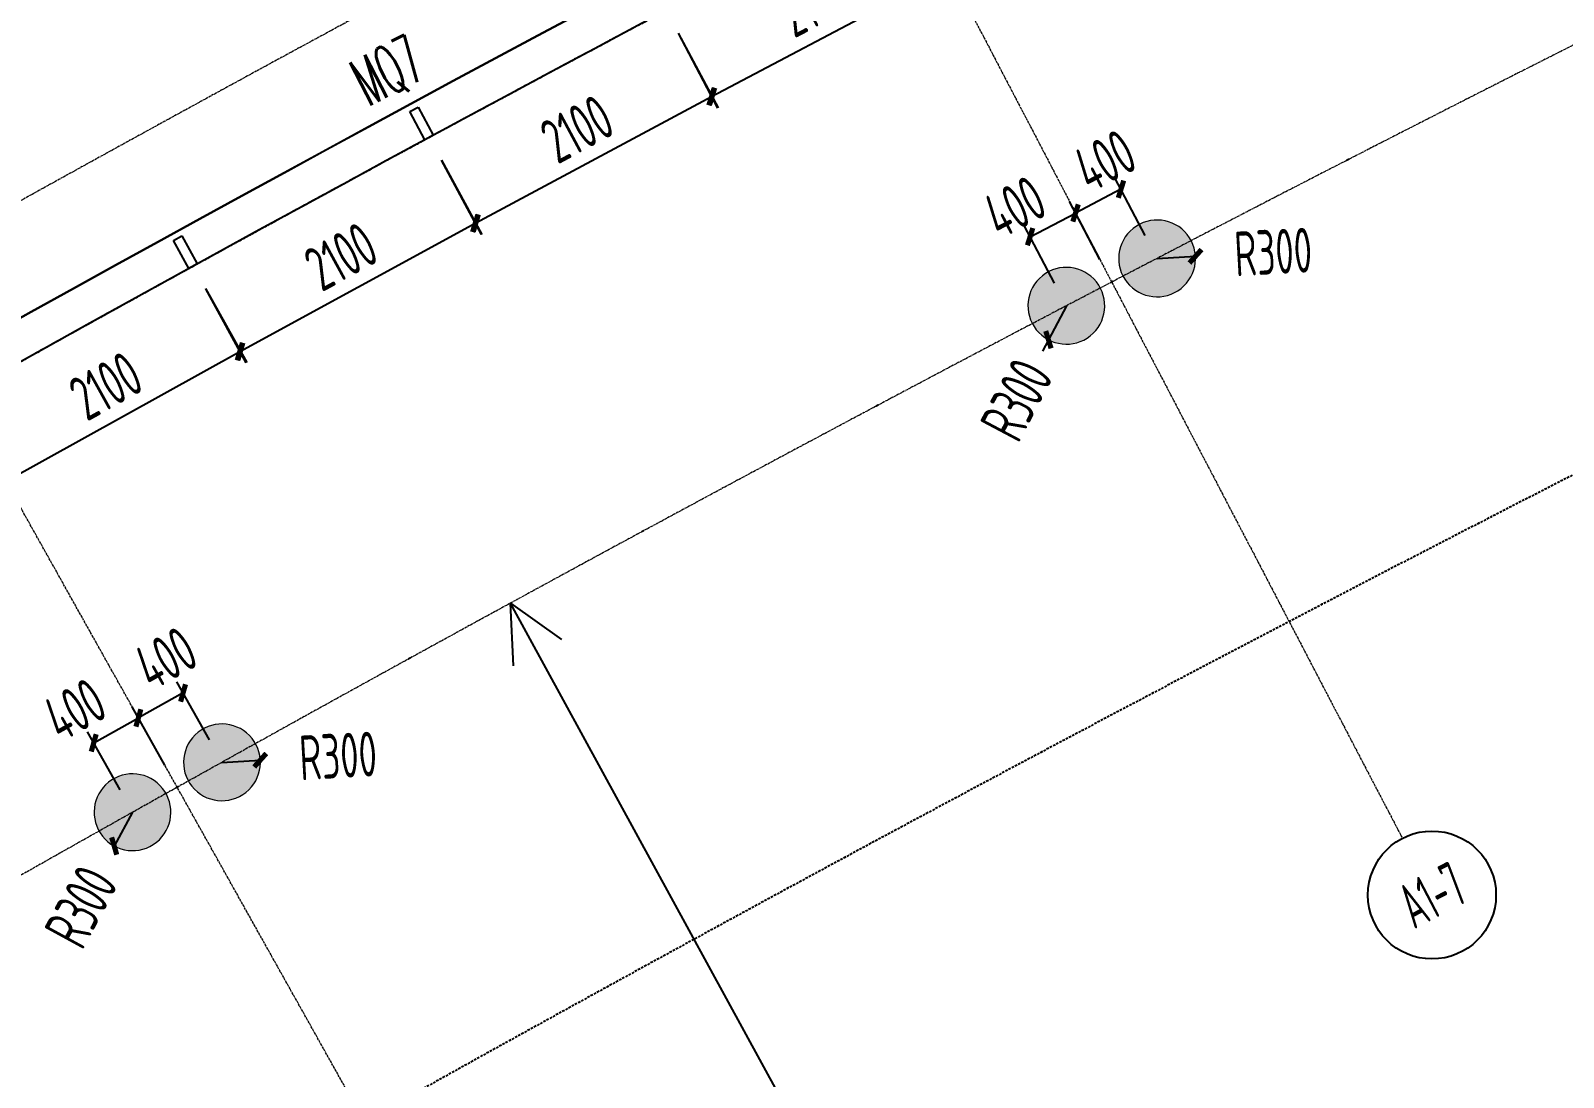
# Model space of a CAD drawing. Header units: millimetres. Extents: x 0 to 12095980, y -6694179 to 0.
# Drawn here: x 11636465 to 11648439, y -6444244 to -6436064 of the extents above; entities that cross this region are included whole.
import ezdxf
from ezdxf.enums import TextEntityAlignment as Align

# ---------------------------------------------------------------- set-up
doc = ezdxf.new("R2010")
doc.units = ezdxf.units.MM
doc.header["$LTSCALE"] = 10
doc.linetypes.add('A1-RG-AXIS$0$CENTER', pattern=[50.8, 31.75, -6.35, 6.35, -6.35])
doc.linetypes.add('A1-RI-F2$0$HIDDEN2', pattern=[0.1875, 0.125, -0.0625])
for name, color, linetype in [('A1-RD-2F$0$A-DIMS-1：100', 1, 'Continuous'), ('A1-RD-2F$0$A-GLAZ', 140, 'Continuous'), ('A1-RD-2F$0$A-louban', 5, 'Continuous'), ('A1-RG-AXIS$0$$0$A-SYMB', 4, 'Continuous'), ('A1-RG-AXIS$0$A-COLU-HATH', 8, 'Continuous'), ('A1-RG-AXIS$0$A-COLUMN', 7, 'Continuous'), ('A1-RG-AXIS$0$A-DETL-PEN0', 247, 'Continuous'), ('A1-RG-AXIS$0$A-SYMB-NAME', 13, 'Continuous'), ('A1-RI-F2$0$A-DIMS-1：100', 1, 'Continuous'), ('A1-RI-F2$0$A-FUZHUXIAN', 55, 'A1-RI-F2$0$HIDDEN2'), ('A1-RI-F2$0$A-TEXT1', 4, 'Continuous'), ('A1-RI-F2$0$N-SYMB-DOOR', 13, 'Continuous'), ('A1-RI-F2$0$N-SYMB-DOOR1', 13, 'Continuous'), ('A1-RI-F2$0$N-SYMB-DOOR2', 13, 'Continuous')]:
    doc.layers.add(name, color=color, linetype=linetype)
doc.layers.add('A1-RG-AXIS$0$A-GRID', color=1, linetype='A1-RG-AXIS$0$CENTER', lineweight=9)
doc.styles.add('A1-RD-2F$0$XD2008', font='xd-hzs.shx', dxfattribs={"width": 0.7, "bigfont": 'xd-hztxt.shx'})
doc.styles.add('A1-RG-AXIS$0$A1-RG-AXIS$0$XD2008', font='xd-hzs.shx', dxfattribs={"width": 0.7, "bigfont": 'xd-hztxt.shx'})
doc.styles.add('A1-RI-F2$0$ECADI', font='gbeitc.shx', dxfattribs={"width": 0.7, "bigfont": 'gbcbig.shx'})
doc.styles.add('A1-RI-F2$0$ECADI-SYM', font='simplex.shx', dxfattribs={"width": 0.7, "bigfont": 'hztxt.shx'})
doc.styles.add('A1-RI-F2$0$XD2008', font='xd-hzs.shx', dxfattribs={"width": 0.7, "bigfont": 'xd-hztxt.shx'})
doc.dimstyles.new('A1-RD-2F$0$XD100$0', dxfattribs={"dimscale": 100, "dimtxt": 3.5, "dimasz": 2, "dimexe": 1, "dimexo": 2, "dimgap": 1, "dimtad": 1, "dimdec": 0, "dimdsep": 46, "dimtxsty": 'A1-RD-2F$0$XD2008', "dimblk": 'A1-RD-2F$0$_ArchTick', "dimblk1": 'A1-RD-2F$0$_ArchTick', "dimblk2": 'A1-RD-2F$0$_ArchTick', "dimsah": 1, "dimcen": 2.5, "dimclrd": 1, "dimclre": 1, "dimclrt": 4, "dimaunit": 1, "dimadec": 0, "dimazin": 0, "dimtfac": 1, "dimtdec": 0, "dimtix": 1, "dimtmove": 2, "dimatfit": 3, "dimfxl": 1, "dimtolj": 1, "dimtzin": 0, "dimarcsym": 0})
doc.dimstyles.new('A1-RI-F2$0$XD100', dxfattribs={"dimscale": 100, "dimtxt": 3.5, "dimasz": 1, "dimexe": 1, "dimexo": 2, "dimgap": 1, "dimtad": 1, "dimdec": 0, "dimdsep": 46, "dimtxsty": 'A1-RI-F2$0$XD2008', "dimblk": 'A1-RI-F2$0$_ArchTick', "dimcen": 2.5, "dimclrd": 1, "dimclre": 1, "dimclrt": 4, "dimaunit": 1, "dimadec": 0, "dimazin": 0, "dimtfac": 1, "dimtdec": 0, "dimtix": 1, "dimtmove": 2, "dimatfit": 3, "dimfxl": 1, "dimtolj": 1, "dimtzin": 0, "dimarcsym": 0})
doc.dimstyles.new('A1-RI-F2$0$XD100$0', dxfattribs={"dimscale": 100, "dimtxt": 3.5, "dimasz": 2, "dimexe": 1, "dimexo": 2, "dimgap": 1, "dimtad": 1, "dimdec": 0, "dimdsep": 46, "dimtxsty": 'A1-RI-F2$0$XD2008', "dimblk1": 'A1-RI-F2$0$_ArchTick', "dimblk2": 'A1-RI-F2$0$_ArchTick', "dimsah": 1, "dimcen": 2.5, "dimclrd": 1, "dimclre": 1, "dimclrt": 4, "dimaunit": 1, "dimadec": 0, "dimazin": 0, "dimtfac": 1, "dimtdec": 0, "dimtix": 1, "dimtmove": 2, "dimatfit": 3, "dimfxl": 1, "dimtolj": 1, "dimtzin": 0, "dimarcsym": 0})

# ---------------------------------------------------------------- blocks, each defined once
blk = doc.blocks.new('A1-RI-F2$0$_ArchTick')
at = {"color": 0, "linetype": 'ByBlock', "const_width": 0.4}
blk.add_lwpolyline([(-0.5, -0.5), (0.5, 0.5)], dxfattribs=at)
blk = doc.blocks.new('*D78')
at = {"layer": 'A1-RI-F2$0$A-DIMS-1：100', "color": 1, "linetype": 'ByBlock', "lineweight": -2, "transparency": 16777216}
blk.add_line((11637960, -6441782), (11638259, -6441765), dxfattribs=at)
at = {"layer": 'A1-RI-F2$0$A-DIMS-1：100', "color": 1, "linetype": 'ByBlock', "lineweight": -2, "transparency": 16777216, "xscale": 100, "yscale": 100, "zscale": 100, "rotation": 3.206619954529847}
blk.add_blockref('A1-RI-F2$0$_ArchTick', (11638259, -6441765), dxfattribs=at)
at = {"layer": 'A1-RI-F2$0$A-DIMS-1：100', "color": 4, "linetype": 'ByBlock', "transparency": 16777216, "insert": (11638867, -6441731), "char_height": 350, "attachment_point": 5, "rotation": 3.2066, "style": 'A1-RI-F2$0$XD2008'}
blk.add_mtext('\\A1;R300', dxfattribs=at)
blk = doc.blocks.new('*D79')
at = {"layer": 'A1-RI-F2$0$A-DIMS-1：100', "color": 1, "linetype": 'ByBlock', "lineweight": -2, "transparency": 16777216}
blk.add_line((11637261, -6442172), (11637118, -6442436), dxfattribs=at)
at = {"layer": 'A1-RI-F2$0$A-DIMS-1：100', "color": 1, "linetype": 'ByBlock', "lineweight": -2, "transparency": 16777216, "xscale": 100, "yscale": 100, "zscale": 100, "rotation": 241.3877626195777}
blk.add_blockref('A1-RI-F2$0$_ArchTick', (11637118, -6442436), dxfattribs=at)
at = {"layer": 'A1-RI-F2$0$A-DIMS-1：100', "color": 4, "linetype": 'ByBlock', "transparency": 16777216, "insert": (11636859, -6442910), "char_height": 350, "attachment_point": 5, "rotation": 61.3878, "style": 'A1-RI-F2$0$XD2008'}
blk.add_mtext('\\A1;R300', dxfattribs=at)
blk = doc.blocks.new('*D80')
at = {"layer": 'A1-RI-F2$0$A-DIMS-1：100', "color": 1, "linetype": 'ByBlock', "lineweight": -2, "transparency": 16777216}
for p, q in [((11637862, -6441607), (11637608, -6441152)), ((11637656, -6441240), (11637307, -6441435)), ((11637513, -6441803), (11637258, -6441348))]:
    blk.add_line(p, q, dxfattribs=at)
at = {"layer": 'A1-RI-F2$0$A-DIMS-1：100', "color": 1, "linetype": 'ByBlock', "lineweight": -2, "transparency": 16777216, "xscale": 100, "yscale": 100, "zscale": 100}
for p, rotation in [((11637656, -6441240), 29.22954179864447), ((11637307, -6441435), 209.2295417986445)]:
    blk.add_blockref('A1-RI-F2$0$_ArchTick', p, dxfattribs=dict(at, rotation=rotation))
at = {"layer": 'A1-RI-F2$0$A-DIMS-1：100', "color": 4, "linetype": 'ByBlock', "transparency": 16777216, "insert": (11637520, -6440968), "char_height": 350, "attachment_point": 5, "rotation": 29.2295, "style": 'A1-RI-F2$0$XD2008'}
blk.add_mtext('\\A1;400', dxfattribs=at)
blk = doc.blocks.new('*D81')
at = {"layer": 'A1-RI-F2$0$A-DIMS-1：100', "color": 1, "linetype": 'ByBlock', "lineweight": -2, "transparency": 16777216}
for p, q in [((11637513, -6441803), (11637258, -6441348)), ((11636958, -6441630), (11637307, -6441435)), ((11637164, -6441998), (11636909, -6441543))]:
    blk.add_line(p, q, dxfattribs=at)
at = {"layer": 'A1-RI-F2$0$A-DIMS-1：100', "color": 1, "linetype": 'ByBlock', "lineweight": -2, "transparency": 16777216, "xscale": 100, "yscale": 100, "zscale": 100}
for p, rotation in [((11637307, -6441435), 29.22954179859737), ((11636958, -6441630), 209.2295417985973)]:
    blk.add_blockref('A1-RI-F2$0$_ArchTick', p, dxfattribs=dict(at, rotation=rotation))
at = {"layer": 'A1-RI-F2$0$A-DIMS-1：100', "color": 4, "linetype": 'ByBlock', "transparency": 16777216, "insert": (11636809, -6441370), "char_height": 350, "attachment_point": 5, "rotation": 29.2295, "style": 'A1-RI-F2$0$XD2008'}
blk.add_mtext('\\A1;400', dxfattribs=at)
blk = doc.blocks.new('*D82')
at = {"layer": 'A1-RI-F2$0$A-DIMS-1：100', "color": 1, "linetype": 'ByBlock', "lineweight": -2, "transparency": 16777216}
blk.add_line((11645265, -6437844), (11645565, -6437827), dxfattribs=at)
at = {"layer": 'A1-RI-F2$0$A-DIMS-1：100', "color": 1, "linetype": 'ByBlock', "lineweight": -2, "transparency": 16777216, "xscale": 100, "yscale": 100, "zscale": 100, "rotation": 3.206619954983012}
blk.add_blockref('A1-RI-F2$0$_ArchTick', (11645565, -6437827), dxfattribs=at)
at = {"layer": 'A1-RI-F2$0$A-DIMS-1：100', "color": 4, "linetype": 'ByBlock', "transparency": 16777216, "insert": (11646172, -6437793), "char_height": 350, "attachment_point": 5, "rotation": 3.2066, "style": 'A1-RI-F2$0$XD2008'}
blk.add_mtext('\\A1;R300', dxfattribs=at)
blk = doc.blocks.new('*D83')
at = {"layer": 'A1-RI-F2$0$A-DIMS-1：100', "color": 1, "linetype": 'ByBlock', "lineweight": -2, "transparency": 16777216}
for p, q in [((11644556, -6438214), (11644416, -6438479)), ((11644416, -6438479), (11644369, -6438568))]:
    blk.add_line(p, q, dxfattribs=at)
at = {"layer": 'A1-RI-F2$0$A-DIMS-1：100', "color": 1, "linetype": 'ByBlock', "lineweight": -2, "transparency": 16777216, "xscale": 100, "yscale": 100, "zscale": 100, "rotation": 62.10686984494853}
blk.add_blockref('A1-RI-F2$0$_ArchTick', (11644416, -6438479), dxfattribs=at)
at = {"layer": 'A1-RI-F2$0$A-DIMS-1：100', "color": 4, "linetype": 'ByBlock', "transparency": 16777216, "insert": (11644167, -6438948), "char_height": 350, "attachment_point": 5, "rotation": 62.1069, "style": 'A1-RI-F2$0$XD2008'}
blk.add_mtext('\\A1;R300', dxfattribs=at)
blk = doc.blocks.new('*D84')
at = {"layer": 'A1-RI-F2$0$A-DIMS-1：100', "color": 1, "linetype": 'ByBlock', "lineweight": -2, "transparency": 16777216}
for p, q in [((11645172, -6437666), (11644936, -6437215)), ((11644983, -6437303), (11644628, -6437489)), ((11644818, -6437852), (11644582, -6437400))]:
    blk.add_line(p, q, dxfattribs=at)
at = {"layer": 'A1-RI-F2$0$A-DIMS-1：100', "color": 1, "linetype": 'ByBlock', "lineweight": -2, "transparency": 16777216, "xscale": 100, "yscale": 100, "zscale": 100}
for p, rotation in [((11644983, -6437303), 27.58412338691378), ((11644628, -6437489), 207.5841233869138)]:
    blk.add_blockref('A1-RI-F2$0$_ArchTick', p, dxfattribs=dict(at, rotation=rotation))
at = {"layer": 'A1-RI-F2$0$A-DIMS-1：100', "color": 4, "linetype": 'ByBlock', "transparency": 16777216, "insert": (11644856, -6437080), "char_height": 350, "attachment_point": 5, "rotation": 27.5841, "style": 'A1-RI-F2$0$XD2008'}
blk.add_mtext('\\A1;400', dxfattribs=at)
blk = doc.blocks.new('*D85')
at = {"layer": 'A1-RI-F2$0$A-DIMS-1：100', "color": 1, "linetype": 'ByBlock', "lineweight": -2, "transparency": 16777216}
for p, q in [((11644818, -6437851), (11644581, -6437400)), ((11644273, -6437674), (11644628, -6437489)), ((11644463, -6438037), (11644227, -6437586))]:
    blk.add_line(p, q, dxfattribs=at)
at = {"layer": 'A1-RI-F2$0$A-DIMS-1：100', "color": 1, "linetype": 'ByBlock', "lineweight": -2, "transparency": 16777216, "xscale": 100, "yscale": 100, "zscale": 100}
for p, rotation in [((11644628, -6437489), 27.62377445797086), ((11644273, -6437674), 207.6237744579709)]:
    blk.add_blockref('A1-RI-F2$0$_ArchTick', p, dxfattribs=dict(at, rotation=rotation))
at = {"layer": 'A1-RI-F2$0$A-DIMS-1：100', "color": 4, "linetype": 'ByBlock', "transparency": 16777216, "insert": (11644152, -6437442), "char_height": 350, "attachment_point": 5, "rotation": 27.6238, "style": 'A1-RI-F2$0$XD2008'}
blk.add_mtext('\\A1;400', dxfattribs=at)
blk = doc.blocks.new('A1-RD-2F$0$_ArchTick')
at = {"color": 0, "linetype": 'ByBlock', "const_width": 0.4}
blk.add_lwpolyline([(-0.5, -0.5), (0.5, 0.5)], dxfattribs=at)
blk = doc.blocks.new('*D675')
at = {"layer": 'A1-RD-2F$0$A-DIMS-1：100', "color": 1, "linetype": 'ByBlock', "lineweight": -2, "transparency": 16777216}
for p, q in [((11643380, -6435105), (11643688, -6435690)), ((11643642, -6435601), (11641784, -6436580)), ((11641523, -6436084), (11641831, -6436669))]:
    blk.add_line(p, q, dxfattribs=at)
at = {"layer": 'A1-RD-2F$0$A-DIMS-1：100', "color": 1, "linetype": 'ByBlock', "lineweight": -2, "transparency": 16777216, "xscale": 100, "yscale": 100, "zscale": 100}
for p, rotation in [((11643642, -6435601), 27.79298955188193), ((11641784, -6436580), 207.7929895518819)]:
    blk.add_blockref('A1-RD-2F$0$_ArchTick', p, dxfattribs=dict(at, rotation=rotation))
at = {"layer": 'A1-RD-2F$0$A-DIMS-1：100', "color": 4, "linetype": 'ByBlock', "transparency": 16777216, "insert": (11642585, -6435848), "char_height": 350, "attachment_point": 5, "rotation": 27.793, "style": 'A1-RD-2F$0$XD2008'}
blk.add_mtext('\\A1;2100', dxfattribs=at)
blk = doc.blocks.new('*D676')
at = {"layer": 'A1-RD-2F$0$A-DIMS-1：100', "color": 1, "linetype": 'ByBlock', "lineweight": -2, "transparency": 16777216}
for p, q in [((11641524, -6436083), (11641836, -6436666)), ((11641789, -6436578), (11639938, -6437570)), ((11639673, -6437076), (11639985, -6437658))]:
    blk.add_line(p, q, dxfattribs=at)
at = {"layer": 'A1-RD-2F$0$A-DIMS-1：100', "color": 1, "linetype": 'ByBlock', "lineweight": -2, "transparency": 16777216, "xscale": 100, "yscale": 100, "zscale": 100}
for p, rotation in [((11641789, -6436578), 28.20121501366769), ((11639938, -6437570), 208.2012150136677)]:
    blk.add_blockref('A1-RD-2F$0$_ArchTick', p, dxfattribs=dict(at, rotation=rotation))
at = {"layer": 'A1-RD-2F$0$A-DIMS-1：100', "color": 4, "linetype": 'ByBlock', "transparency": 16777216, "insert": (11640734, -6436832), "char_height": 350, "attachment_point": 5, "rotation": 28.2012, "style": 'A1-RD-2F$0$XD2008'}
blk.add_mtext('\\A1;2100', dxfattribs=at)
blk = doc.blocks.new('*D677')
at = {"layer": 'A1-RD-2F$0$A-DIMS-1：100', "color": 1, "linetype": 'ByBlock', "lineweight": -2, "transparency": 16777216}
for p, q in [((11639674, -6437075), (11639991, -6437656)), ((11639943, -6437568), (11638099, -6438573)), ((11637831, -6438081), (11638147, -6438661))]:
    blk.add_line(p, q, dxfattribs=at)
at = {"layer": 'A1-RD-2F$0$A-DIMS-1：100', "color": 1, "linetype": 'ByBlock', "lineweight": -2, "transparency": 16777216, "xscale": 100, "yscale": 100, "zscale": 100}
for p, rotation in [((11639943, -6437568), 28.61245026791638), ((11638099, -6438573), 208.6124502679164)]:
    blk.add_blockref('A1-RD-2F$0$_ArchTick', p, dxfattribs=dict(at, rotation=rotation))
at = {"layer": 'A1-RD-2F$0$A-DIMS-1：100', "color": 4, "linetype": 'ByBlock', "transparency": 16777216, "insert": (11638890, -6437829), "char_height": 350, "attachment_point": 5, "rotation": 28.6125, "style": 'A1-RD-2F$0$XD2008'}
blk.add_mtext('\\A1;2100', dxfattribs=at)
blk = doc.blocks.new('*D678')
at = {"layer": 'A1-RD-2F$0$A-DIMS-1：100', "color": 1, "linetype": 'ByBlock', "lineweight": -2, "transparency": 16777216}
for p, q in [((11637832, -6438080), (11638153, -6438658)), ((11638104, -6438571), (11636268, -6439590)), ((11635996, -6439099), (11636316, -6439677))]:
    blk.add_line(p, q, dxfattribs=at)
at = {"layer": 'A1-RD-2F$0$A-DIMS-1：100', "color": 1, "linetype": 'ByBlock', "lineweight": -2, "transparency": 16777216, "xscale": 100, "yscale": 100, "zscale": 100}
for p, rotation in [((11638104, -6438571), 29.02386827472264), ((11636268, -6439590), 209.0238682747226)]:
    blk.add_blockref('A1-RD-2F$0$_ArchTick', p, dxfattribs=dict(at, rotation=rotation))
at = {"layer": 'A1-RD-2F$0$A-DIMS-1：100', "color": 4, "linetype": 'ByBlock', "transparency": 16777216, "insert": (11637053, -6438840), "char_height": 350, "attachment_point": 5, "rotation": 29.0239, "style": 'A1-RD-2F$0$XD2008'}
blk.add_mtext('\\A1;2100', dxfattribs=at)
blk = doc.blocks.new('A1-RD-2F$0$chuangkuang')
at = {"linetype": 'ByBlock'}
for p, q in [((11593433, -6456040), (11593631, -6455887)), ((11593631, -6455887), (11593677, -6455946)), ((11593677, -6455946), (11593479, -6456099)), ((11593479, -6456099), (11593433, -6456040))]:
    blk.add_line(p, q, dxfattribs=at)
blk = doc.blocks.new('A1-RG-AXIS$0$Round Column1 - 600 mm Diameter-1418243-一层平面 校行政中心 FIRST FLOOR PLAN')
at = {"layer": 'A1-RG-AXIS$0$A-COLUMN', "lineweight": 9}
for start, end in [(90, 180), (0, 90), (180, 0)]:
    blk.add_arc((0, 0), 300, start, end, dxfattribs=at)
blk = doc.blocks.new('A1-RG-AXIS$0$colu')
at = {"layer": 'A1-RG-AXIS$0$A-COLU-HATH', "linetype": 'ByBlock'}
for points in [[(11645500, -6437657, 0.414214), (11645078, -6437609, 0.414214), (11645030, -6438031, 1)], [(11644791, -6438027, 0.414214), (11644369, -6437980, 0.414214), (11644321, -6438401, 1)], [(11638194, -6441595, 0.414214), (11637773, -6441547, 0.414214), (11637725, -6441969, 1)], [(11637496, -6441986, 0.414214), (11637075, -6441938, 0.414214), (11637027, -6442359, 1)]]:
    blk.add_hatch(color=256, dxfattribs=at).paths.add_polyline_path(points)
at = {"layer": 'A1-RG-AXIS$0$A-COLUMN', "rotation": 38.5387103980395}
for p in [(11645265, -6437844), (11644556, -6438214), (11637960, -6441782), (11637261, -6442172)]:
    blk.add_blockref('A1-RG-AXIS$0$Round Column1 - 600 mm Diameter-1418243-一层平面 校行政中心 FIRST FLOOR PLAN', p, dxfattribs=at)
blk = doc.blocks.new('A1-RG-AXIS$0$A1zhouhao')
at = {"color": 13}
blk.add_circle((11937809, -6402822), 500, dxfattribs=at)
at = {"style": 'A1-RG-AXIS$0$A1-RG-AXIS$0$XD2008', "width": 0.7}
blk.add_attdef('GRID', text='', height=500, dxfattribs=at).set_placement((11937809, -6402822), align=Align.MIDDLE)
blk = doc.blocks.new('A1-RG-AXIS')
at = {"layer": 'A1-RG-AXIS$0$$0$A-SYMB'}
for points in [[(11653447.3, -6453131.8), (11649794.4, -6455144.1), (11647948, -6454671.6), (11646448, -6451948.9), (11647104.9, -6451178.7), (11645446, -6452092.6), (11646102.9, -6451322.4), (11640213.3, -6440538)], [(11640236.2, -6441027.2), (11640213.3, -6440538), (11640612.4, -6440821.9)]]:
    blk.add_lwpolyline(points, dxfattribs=at)
at = {"layer": 'A1-RG-AXIS$0$A-DETL-PEN0', "linetype": 'A1-RG-AXIS$0$CENTER'}
for centre, radius, start, end in [((11778731.2, -6694179.2), 289000, 117.170249, 117.174214), ((11778731.2, -6694179.2), 289000, 117.581984, 117.585949), ((11778731.2, -6694179.2), 289000, 117.993056, 117.997021), ((11778731.3, -6694179.2), 289000.1, 118.40485, 118.408815), ((11778731.2, -6694179.1), 289000, 118.816205, 118.82017), ((11778731.2, -6694179.2), 289000, 119.227402, 119.231368)]:
    blk.add_arc(centre, radius, start, end, dxfattribs=at)
at = {"layer": 'A1-RG-AXIS$0$A-GRID', "linetype": 'A1-RG-AXIS$0$CENTER', "ltscale": 0.05}
blk.add_lwpolyline([(11682866.1, -6392336.6, 0.1037295), (11569674.9, -6456283.6, 0.1037295)], format="xyb", dxfattribs=at)
for points in [[(11627916.4, -6405500.3), (11647181.2, -6442375.3)], [(11640005.1, -6446256.5), (11619689.5, -6409949.9)]]:
    blk.add_lwpolyline(points, dxfattribs=at)
at = {"layer": 'A1-RG-AXIS$0$A-GRID', "ltscale": 0.05}
for points in [[(11690526.8, -6414141.5, 0.1045274), (11584753.6, -6473784.9)], [(11691982.8, -6418505.6, 0.1046378), (11587756.3, -6477270.1)]]:
    blk.add_lwpolyline(points, format="xyb", dxfattribs=at)
at = {"layer": 'A1-RG-AXIS$0$A-GRID', "linetype": 'A1-RG-AXIS$0$CENTER', "ltscale": 0.05}
blk.add_arc((11778731.9, -6694178.6), 308600, 107.574373, 131.323037, dxfattribs=at)
at = {"layer": 'A1-RG-AXIS$0$A-GRID', "ltscale": 0.05}
blk.add_arc((11778731.9, -6694178.6), 301700, 107.53359, 131.336201, dxfattribs=at)
at = {"layer": 'A1-RG-AXIS$0$A-COLU-HATH', "linetype": 'ByBlock'}
blk.add_blockref('A1-RG-AXIS$0$colu', (0, 0), dxfattribs=at)
at = {"layer": 'A1-RG-AXIS$0$A-SYMB-NAME', "linetype": 'ByBlock'}
ref = blk.add_blockref('A1-RG-AXIS$0$A1zhouhao', (-1898278.4, -6295601), dxfattribs=dict(at, rotation=27.58412338836633))
ref.add_attrib('GRID', 'A1-7', dxfattribs={"layer": '0', "color": 4, "height": 350, "rotation": 27.58412, "style": 'A1-RG-AXIS$0$A1-RG-AXIS$0$XD2008', "width": 0.6}).set_placement((11647412.7, -6442818.5), align=Align.MIDDLE)
blk = doc.blocks.new('A1-RI-F2$0$mc')
at = {"layer": 'A1-RI-F2$0$N-SYMB-DOOR', "style": 'A1-RI-F2$0$ECADI-SYM', "width": 0.7}
for tag, p in [('门窗主编号1', (55.7, -311.3)), ('门窗主编号2', (667.6, -311.3))]:
    blk.add_attdef(tag, p, '', height=180, dxfattribs=at)
at = {"layer": 'A1-RI-F2$0$N-SYMB-DOOR', "style": 'A1-RI-F2$0$ECADI-SYM', "width": 0.7, "flags": 1}
for tag, p in [('洞口尺寸(宽X高)', (55.6, -717.2)), ('备注', (57.1, -921.2))]:
    blk.add_attdef(tag, p, '', height=180, dxfattribs=at)
at = {"layer": 'A1-RI-F2$0$N-SYMB-DOOR1', "style": 'A1-RI-F2$0$ECADI-SYM', "width": 0.7}
blk.add_attdef('门窗辅编号1', (55.7, -516.1), '', height=180, dxfattribs=at)
at = {"layer": 'A1-RI-F2$0$N-SYMB-DOOR2', "style": 'A1-RI-F2$0$ECADI-SYM', "width": 0.7}
blk.add_attdef('门窗辅编号2', (311.5, -516.1), '', height=180, dxfattribs=at)
blk = doc.blocks.new('A1-RD-2F')
at = {"layer": 'A1-RD-2F$0$A-GLAZ', "ltscale": 0.25}
for radius, start, end in [(292800, 108.984813, 127.828852), (292500, 108.926088, 127.887577), (292500, 108.926088, 127.887577)]:
    blk.add_arc((11778729.3, -6694180.2), radius, start, end, dxfattribs=at)
at = {"layer": 'A1-RD-2F$0$A-louban'}
blk.add_lwpolyline([(11592585.5, -6454466.4), (11599153.7, -6462913.2, -0.0824084), (11683476.3, -6417307.1)], format="xyb", dxfattribs=at)
at = {"linetype": 'ByBlock'}
for p, rotation in [((3365609.1, -16811411.3), 80.53884349508236), ((3438461.9, -16871552.1), 80.95019841439309)]:
    blk.add_blockref('A1-RD-2F$0$chuangkuang', p, dxfattribs=dict(at, rotation=rotation))
at = {"layer": 'A1-RD-2F$0$A-DIMS-1：100', "color": 3, "linetype": 'ByBlock'}
for p1, p2, distance, picture, middle in [((11643287, -6434928), (11641429.3, -6435907.2), 760.9, '*D675', (11642584.7, -6435847.5)), ((11641429.3, -6435907.2), (11639578.6, -6436899.6), 760.9, '*D676', (11640733.5, -6436831.7)), ((11639578.6, -6436899.6), (11637735, -6437905.3), 761, '*D677', (11638889.5, -6437829.1)), ((11637735, -6437905.3), (11635898.7, -6438924.2), 761, '*D678', (11637052.7, -6438839.7))]:
    dim = blk.add_aligned_dim(p1=p1, p2=p2, distance=distance, dimstyle='A1-RD-2F$0$XD100$0', override={"dimasz": 1}, dxfattribs=at)
    dim.commit()
    dim.dimension.update_dxf_attribs({"geometry": picture, "text_midpoint": middle})
blk = doc.blocks.new('A1-RI-F2')
at = {"layer": 'A1-RI-F2$0$A-FUZHUXIAN', "ltscale": 15}
blk.add_lwpolyline([(11697385.2, -6408952.1, 0.0114998), (11684356.2, -6412994.1), (11685659.5, -6416881.5, 0.0845607), (11599102.5, -6463333.2), (11592167, -6454412), (11594287.7, -6452776.4, 0), (11592699.6, -6450703.6, 0.0170298), (11576443.9, -6463978.8), (11589775.5, -6479462.1, -0.111917), (11700888.4, -6418975.6, -0.111917)], format="xyb", dxfattribs=at)
at = {"color": 3, "linetype": 'ByBlock'}
blk.add_blockref('A1-RD-2F', (0, 0), dxfattribs=at)
at = {"linetype": 'ByBlock'}
blk.add_blockref('A1-RG-AXIS', (0, 0), dxfattribs=at)
at = {"layer": 'A1-RI-F2$0$N-SYMB-DOOR'}
ref = blk.add_blockref('A1-RI-F2$0$mc', (11638817.7, -6436283.3), dxfattribs=dict(at, xscale=1.499999999156396, yscale=1.499999999156396, rotation=27.15055400611745))
ref.add_attrib('门窗主编号1', 'MQ7', (11639105.1, -6436660.6), dxfattribs={"height": 375, "rotation": 27.15055, "style": 'A1-RI-F2$0$ECADI-SYM', "width": 0.5})
at = {"layer": 'A1-RI-F2$0$A-TEXT1', "style": 'A1-RI-F2$0$ECADI', "width": 0.7}
for tag, p in [('（-0.050）', (11749732.1, -6422418.7)), ('（结构标高）', (11757640.8, -6422418.7))]:
    blk.add_attdef(tag, p, '', height=375, dxfattribs=at)
at = {"layer": 'A1-RI-F2$0$A-DIMS-1：100', "color": 3, "linetype": 'ByBlock'}
for base, p1, p2, angle, picture, middle in [((11644628.1, -6437488.5), (11645265, -6437843.7), (11644910.5, -6438028.9), 207.58412, '*D84', (11644855.9, -6437080)), ((11644627.8, -6437488.7), (11644555.9, -6438214.2), (11644910.3, -6438028.7), 27.62377, '*D85', (11644151.6, -6437442)), ((11637307.3, -6441435.1), (11637959.6, -6441781.8), (11637610.6, -6441977.1), 209.22954, '*D80', (11637520.5, -6440967.7)), ((11637307.3, -6441435.1), (11637261.5, -6442172.4), (11637610.6, -6441977.1), 29.22954, '*D81', (11636809.1, -6441370.4))]:
    dim = blk.add_linear_dim(base=base, p1=p1, p2=p2, angle=angle, dimstyle='A1-RI-F2$0$XD100$0', override={"dimasz": 1}, dxfattribs=at)
    dim.commit()
    dim.dimension.update_dxf_attribs({"geometry": picture, "text_midpoint": middle, "dimtype": 129})
for center, mpoint, picture, middle in [((11645265, -6437843.7), (11645564.5, -6437826.9), '*D82', (11646171.9, -6437792.9)), ((11644555.9, -6438214.2), (11644415.6, -6438479.3), '*D83', (11644167.4, -6438948.3)), ((11637959.6, -6441781.8), (11638259.2, -6441765), '*D78', (11638866.5, -6441731)), ((11637261.5, -6442172.4), (11637117.8, -6442435.8), '*D79', (11636858.9, -6442910.4))]:
    dim = blk.add_radius_dim(center=center, mpoint=mpoint, dimstyle='A1-RI-F2$0$XD100', override={"dimblk1": 'A1-RI-F2$0$_ArchTick', "dimblk2": 'A1-RI-F2$0$_ArchTick', "dimsah": 1}, dxfattribs=at)
    dim.commit()
    dim.dimension.update_dxf_attribs({"geometry": picture, "text_midpoint": middle, "dimtype": 132})

msp = doc.modelspace()

# ---------------------------------------------------------------- block references
msp.add_blockref('A1-RI-F2', (0, 0))

doc.saveas('drawing.dxf')
